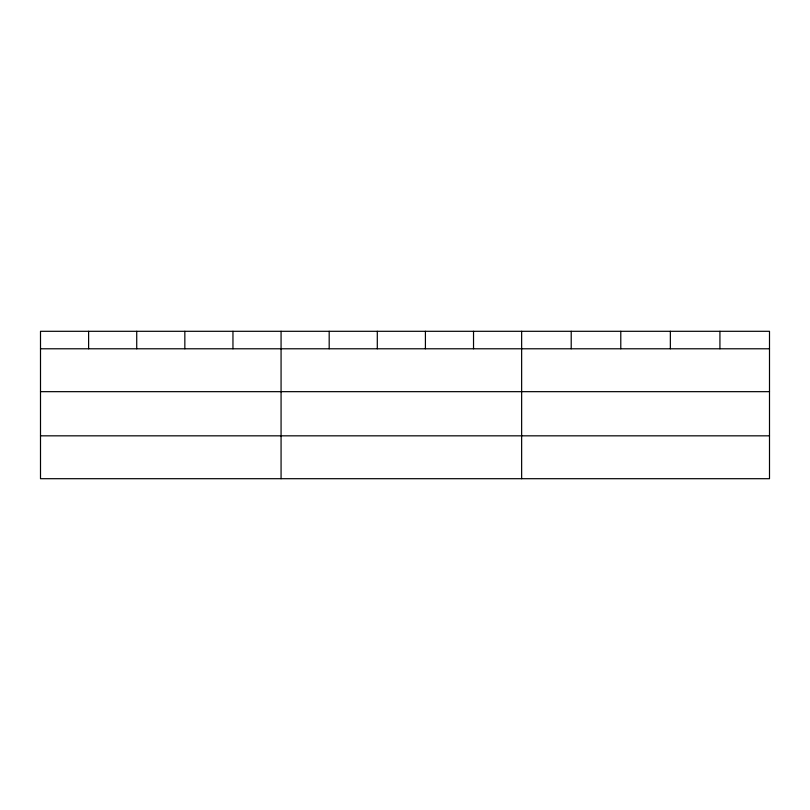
<?xml version="1.0" encoding="UTF-8"?>
<svg xmlns="http://www.w3.org/2000/svg" width="810" height="810" viewBox="0 0 810 810"><rect width="100%" height="100%" fill="white"/><g stroke="black" fill="none" stroke-linecap="round" stroke-linejoin="round"><path stroke-width="1.21" d="M769.5 391.665L769.5 331.3L40.5 331.3L40.5 478.7L769.5 478.7L769.5 391.665L40.5 391.665M40.5 348.786L769.5 348.786M40.5 435.831L769.5 435.831M719.928 331.3L719.928 348.786M670.356 331.3L670.356 348.786M620.784 331.3L620.784 348.786M571.212 331.3L571.212 348.786M521.64 331.3L521.64 478.7M473.526 331.3L473.526 348.786M425.412 331.3L425.412 348.786M377.298 331.3L377.298 348.786M329.184 331.3L329.184 348.786M281.07 331.3L281.07 478.7M232.956 331.3L232.956 348.786M184.842 331.3L184.842 348.786M136.728 331.3L136.728 348.786M88.614 331.3L88.614 348.786"/></g></svg>
